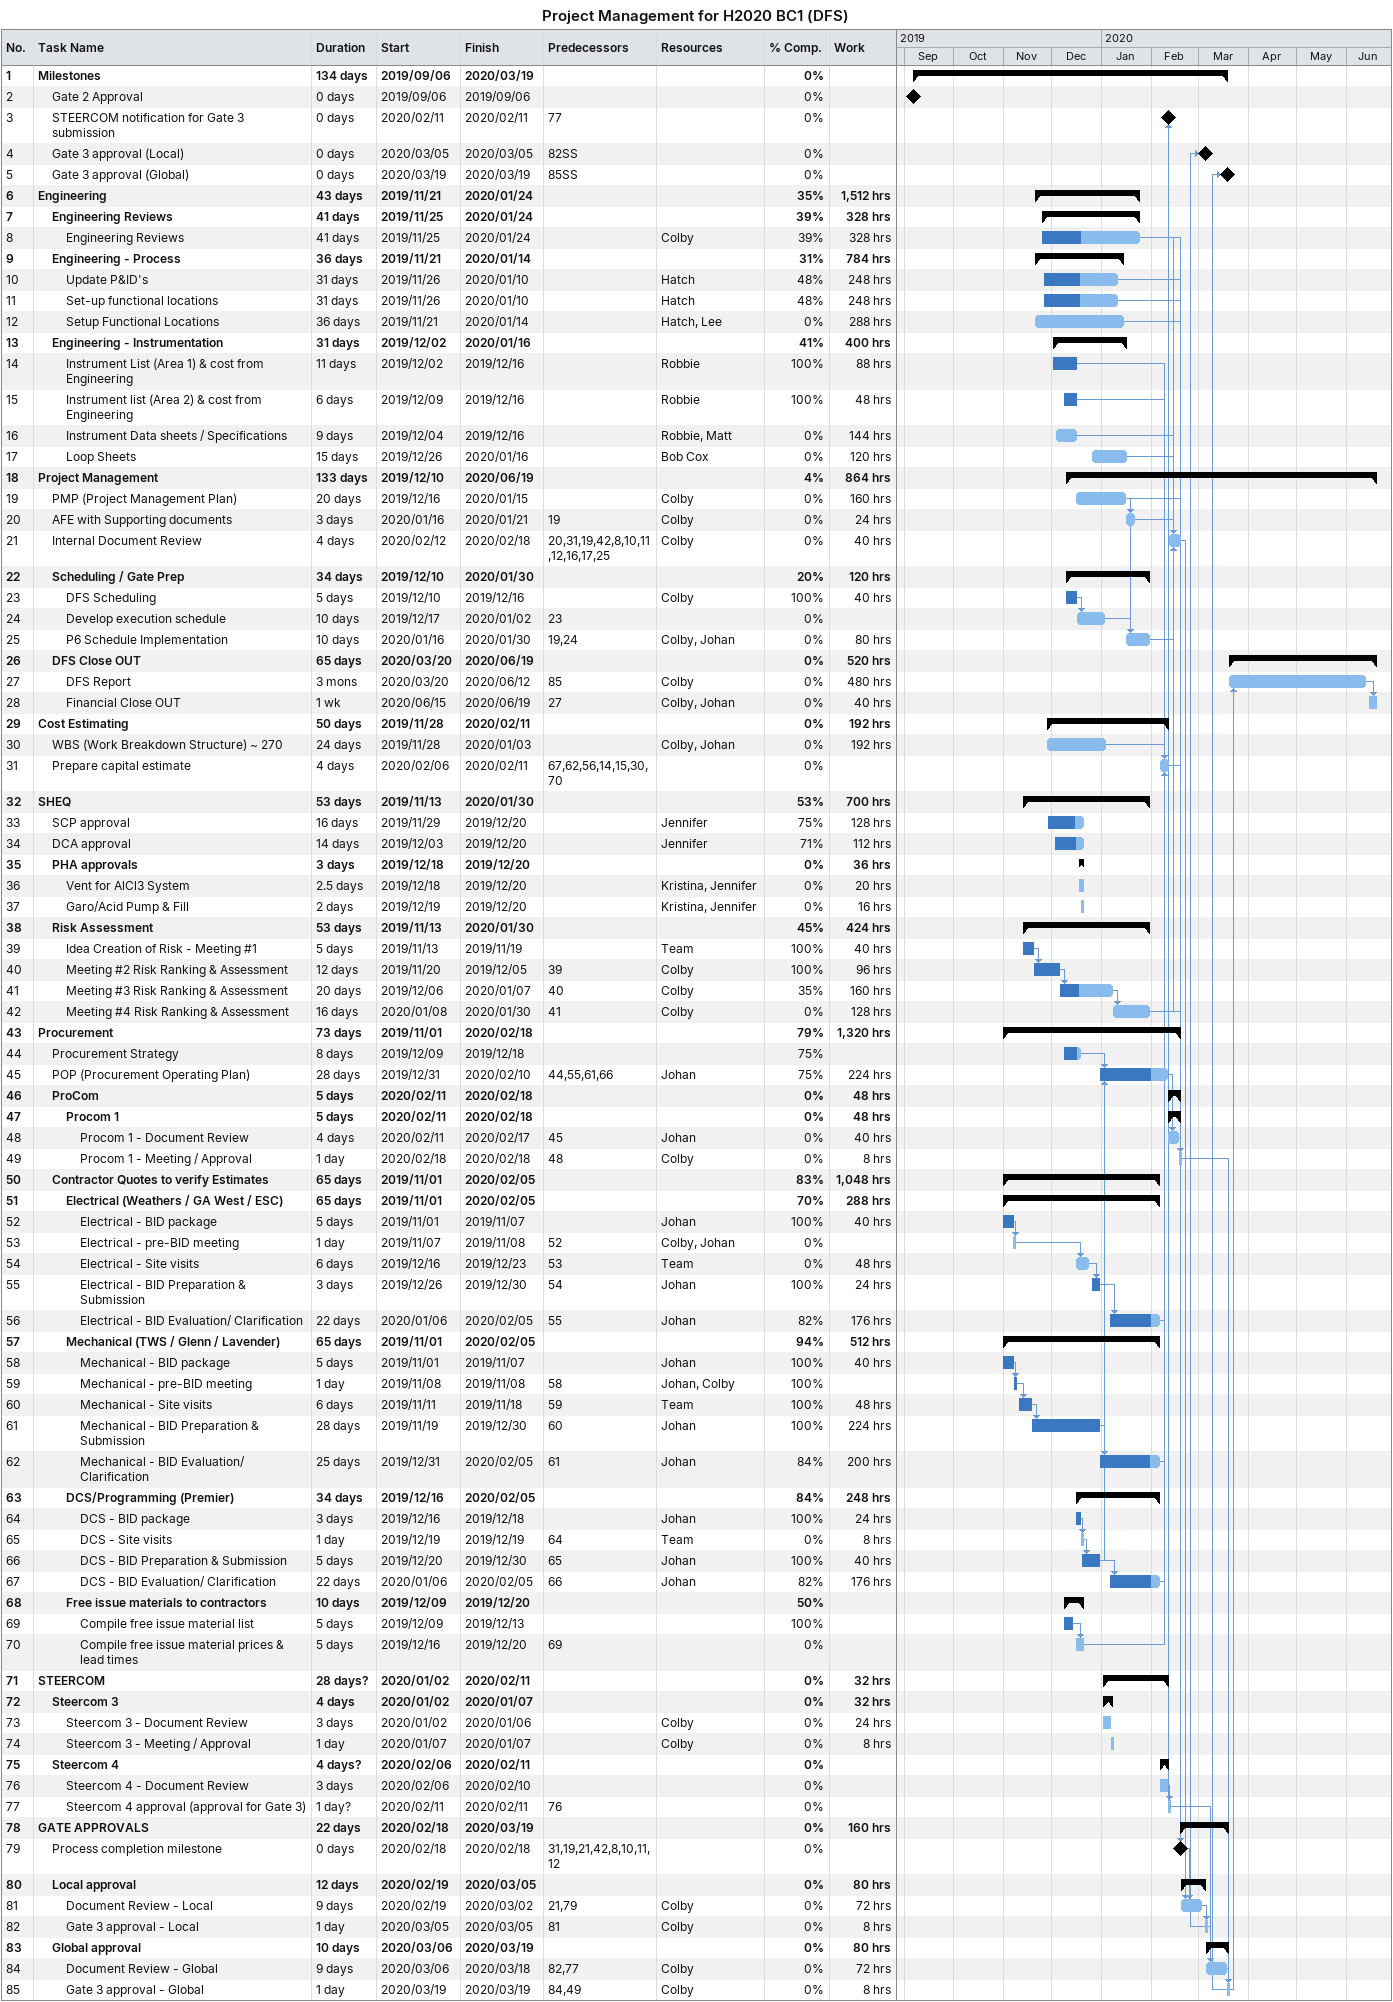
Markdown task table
Project Management for H2020 BC1 (DFS)

| ID | Level | Task | Duration | Start | Finish | Predecessors | Resources | % complete | Work (h) |
|---|---|---|---|---|---|---|---|---|---|
| 1 | 1 | **Milestones** | 134d | 2019-09-06 | 2020-03-19 |  |  | 0 |  |
| 2 | 2 | Gate 2 Approval | 0d | 2019-09-06 | 2019-09-06 |  |  | 0 |  |
| 3 | 2 | STEERCOM notification for Gate 3 submission | 0d | 2020-02-11 | 2020-02-11 | 77 |  | 0 |  |
| 4 | 2 | Gate 3 approval (Local) | 0d | 2020-03-05 | 2020-03-05 | 82SS |  | 0 |  |
| 5 | 2 | Gate 3 approval (Global) | 0d | 2020-03-19 | 2020-03-19 | 85SS |  | 0 |  |
| 6 | 1 | **Engineering** | 43d | 2019-11-21 | 2020-01-24 |  |  | 35 | 1512 |
| 7 | 2 | **Engineering Reviews** | 41d | 2019-11-25 | 2020-01-24 |  |  | 39 | 328 |
| 8 | 3 | Engineering Reviews | 41d | 2019-11-25 | 2020-01-24 |  | Colby | 39 | 328 |
| 9 | 2 | **Engineering - Process** | 36d | 2019-11-21 | 2020-01-14 |  |  | 31 | 784 |
| 10 | 3 | Update P&ID's | 31d | 2019-11-26 | 2020-01-10 |  | Hatch | 48 | 248 |
| 11 | 3 | Set-up functional locations | 31d | 2019-11-26 | 2020-01-10 |  | Hatch | 48 | 248 |
| 12 | 3 | Setup Functional Locations | 36d | 2019-11-21 | 2020-01-14 |  | Hatch, Lee | 0 | 288 |
| 13 | 2 | **Engineering - Instrumentation** | 31d | 2019-12-02 | 2020-01-16 |  |  | 41 | 400 |
| 14 | 3 | Instrument List (Area 1) & cost from Engineering | 11d | 2019-12-02 | 2019-12-16 |  | Robbie | 100 | 88 |
| 15 | 3 | Instrument list (Area 2) & cost from Engineering | 6d | 2019-12-09 | 2019-12-16 |  | Robbie | 100 | 48 |
| 16 | 3 | Instrument Data sheets / Specifications | 9d | 2019-12-04 | 2019-12-16 |  | Robbie, Matt | 0 | 144 |
| 17 | 3 | Loop Sheets | 15d | 2019-12-26 | 2020-01-16 |  | Bob Cox | 0 | 120 |
| 18 | 1 | **Project Management** | 133d | 2019-12-10 | 2020-06-19 |  |  | 4 | 864 |
| 19 | 2 | PMP (Project Management Plan) | 20d | 2019-12-16 | 2020-01-15 |  | Colby | 0 | 160 |
| 20 | 2 | AFE with Supporting documents | 3d | 2020-01-16 | 2020-01-21 | 19 | Colby | 0 | 24 |
| 21 | 2 | Internal Document Review | 4d | 2020-02-12 | 2020-02-18 | 20, 31, 19, 42, 8, 10, 11, 12, 16, 17, 25 | Colby | 0 | 40 |
| 22 | 2 | **Scheduling / Gate Prep** | 34d | 2019-12-10 | 2020-01-30 |  |  | 20 | 120 |
| 23 | 3 | DFS Scheduling | 5d | 2019-12-10 | 2019-12-16 |  | Colby | 100 | 40 |
| 24 | 3 | Develop execution schedule | 10d | 2019-12-17 | 2020-01-02 | 23 |  | 0 |  |
| 25 | 3 | P6 Schedule Implementation | 10d | 2020-01-16 | 2020-01-30 | 19, 24 | Colby, Johan | 0 | 80 |
| 26 | 2 | **DFS Close OUT** | 65d | 2020-03-20 | 2020-06-19 |  |  | 0 | 520 |
| 27 | 3 | DFS Report | 3mo | 2020-03-20 | 2020-06-12 | 85 | Colby | 0 | 480 |
| 28 | 3 | Financial Close OUT | 1w | 2020-06-15 | 2020-06-19 | 27 | Colby, Johan | 0 | 40 |
| 29 | 1 | **Cost Estimating** | 50d | 2019-11-28 | 2020-02-11 |  |  | 0 | 192 |
| 30 | 2 | WBS (Work Breakdown Structure) ~ 270 | 24d | 2019-11-28 | 2020-01-03 |  | Colby, Johan | 0 | 192 |
| 31 | 2 | Prepare capital estimate | 4d | 2020-02-06 | 2020-02-11 | 67, 62, 56, 14, 15, 30, 70 |  | 0 |  |
| 32 | 1 | **SHEQ** | 53d | 2019-11-13 | 2020-01-30 |  |  | 53 | 700 |
| 33 | 2 | SCP approval | 16d | 2019-11-29 | 2019-12-20 |  | Jennifer | 75 | 128 |
| 34 | 2 | DCA approval | 14d | 2019-12-03 | 2019-12-20 |  | Jennifer | 71 | 112 |
| 35 | 2 | **PHA approvals** | 3d | 2019-12-18 | 2019-12-20 |  |  | 0 | 36 |
| 36 | 3 | Vent for AlCl3 System | 2.5d | 2019-12-18 | 2019-12-20 |  | Kristina, Jennifer | 0 | 20 |
| 37 | 3 | Garo/Acid Pump & Fill | 2d | 2019-12-19 | 2019-12-20 |  | Kristina, Jennifer | 0 | 16 |
| 38 | 2 | **Risk Assessment** | 53d | 2019-11-13 | 2020-01-30 |  |  | 45 | 424 |
| 39 | 3 | Idea Creation of Risk - Meeting #1 | 5d | 2019-11-13 | 2019-11-19 |  | Team | 100 | 40 |
| 40 | 3 | Meeting #2 Risk Ranking & Assessment | 12d | 2019-11-20 | 2019-12-05 | 39 | Colby | 100 | 96 |
| 41 | 3 | Meeting #3 Risk Ranking & Assessment | 20d | 2019-12-06 | 2020-01-07 | 40 | Colby | 35 | 160 |
| 42 | 3 | Meeting #4 Risk Ranking & Assessment | 16d | 2020-01-08 | 2020-01-30 | 41 | Colby | 0 | 128 |
| 43 | 1 | **Procurement** | 73d | 2019-11-01 | 2020-02-18 |  |  | 79 | 1320 |
| 44 | 2 | Procurement Strategy | 8d | 2019-12-09 | 2019-12-18 |  |  | 75 |  |
| 45 | 2 | POP (Procurement Operating Plan) | 28d | 2019-12-31 | 2020-02-10 | 44, 55, 61, 66 | Johan | 75 | 224 |
| 46 | 2 | **ProCom** | 5d | 2020-02-11 | 2020-02-18 |  |  | 0 | 48 |
| 47 | 3 | **Procom 1** | 5d | 2020-02-11 | 2020-02-18 |  |  | 0 | 48 |
| 48 | 4 | Procom 1 - Document Review | 4d | 2020-02-11 | 2020-02-17 | 45 | Johan | 0 | 40 |
| 49 | 4 | Procom 1 - Meeting / Approval | 1d | 2020-02-18 | 2020-02-18 | 48 | Colby | 0 | 8 |
| 50 | 2 | **Contractor Quotes to verify Estimates** | 65d | 2019-11-01 | 2020-02-05 |  |  | 83 | 1048 |
| 51 | 3 | **Electrical (Weathers / GA West / ESC)** | 65d | 2019-11-01 | 2020-02-05 |  |  | 70 | 288 |
| 52 | 4 | Electrical - BID package | 5d | 2019-11-01 | 2019-11-07 |  | Johan | 100 | 40 |
| 53 | 4 | Electrical - pre-BID meeting | 1d | 2019-11-07 | 2019-11-08 | 52 | Colby, Johan | 0 |  |
| 54 | 4 | Electrical - Site visits | 6d | 2019-12-16 | 2019-12-23 | 53 | Team | 0 | 48 |
| 55 | 4 | Electrical - BID Preparation & Submission | 3d | 2019-12-26 | 2019-12-30 | 54 | Johan | 100 | 24 |
| 56 | 4 | Electrical - BID Evaluation/ Clarification | 22d | 2020-01-06 | 2020-02-05 | 55 | Johan | 82 | 176 |
| 57 | 3 | **Mechanical (TWS / Glenn / Lavender)** | 65d | 2019-11-01 | 2020-02-05 |  |  | 94 | 512 |
| 58 | 4 | Mechanical - BID package | 5d | 2019-11-01 | 2019-11-07 |  | Johan | 100 | 40 |
| 59 | 4 | Mechanical - pre-BID meeting | 1d | 2019-11-08 | 2019-11-08 | 58 | Johan, Colby | 100 |  |
| 60 | 4 | Mechanical - Site visits | 6d | 2019-11-11 | 2019-11-18 | 59 | Team | 100 | 48 |
| 61 | 4 | Mechanical - BID Preparation & Submission | 28d | 2019-11-19 | 2019-12-30 | 60 | Johan | 100 | 224 |
| 62 | 4 | Mechanical - BID Evaluation/ Clarification | 25d | 2019-12-31 | 2020-02-05 | 61 | Johan | 84 | 200 |
| 63 | 3 | **DCS/Programming (Premier)** | 34d | 2019-12-16 | 2020-02-05 |  |  | 84 | 248 |
| 64 | 4 | DCS - BID package | 3d | 2019-12-16 | 2019-12-18 |  | Johan | 100 | 24 |
| 65 | 4 | DCS - Site visits | 1d | 2019-12-19 | 2019-12-19 | 64 | Team | 0 | 8 |
| 66 | 4 | DCS - BID Preparation & Submission | 5d | 2019-12-20 | 2019-12-30 | 65 | Johan | 100 | 40 |
| 67 | 4 | DCS - BID Evaluation/ Clarification | 22d | 2020-01-06 | 2020-02-05 | 66 | Johan | 82 | 176 |
| 68 | 3 | **Free issue materials to contractors** | 10d | 2019-12-09 | 2019-12-20 |  |  | 50 |  |
| 69 | 4 | Compile free issue material list | 5d | 2019-12-09 | 2019-12-13 |  |  | 100 |  |
| 70 | 4 | Compile free issue material prices & lead times | 5d | 2019-12-16 | 2019-12-20 | 69 |  | 0 |  |
| 71 | 1 | **STEERCOM** | 28d? | 2020-01-02 | 2020-02-11 |  |  | 0 | 32 |
| 72 | 2 | **Steercom 3** | 4d | 2020-01-02 | 2020-01-07 |  |  | 0 | 32 |
| 73 | 3 | Steercom 3 - Document Review | 3d | 2020-01-02 | 2020-01-06 |  | Colby | 0 | 24 |
| 74 | 3 | Steercom 3 - Meeting / Approval | 1d | 2020-01-07 | 2020-01-07 |  | Colby | 0 | 8 |
| 75 | 2 | **Steercom 4** | 4d? | 2020-02-06 | 2020-02-11 |  |  | 0 |  |
| 76 | 3 | Steercom 4 - Document Review | 3d | 2020-02-06 | 2020-02-10 |  |  | 0 |  |
| 77 | 3 | Steercom 4 approval (approval for Gate 3) | 1d? | 2020-02-11 | 2020-02-11 | 76 |  | 0 |  |
| 78 | 1 | **GATE APPROVALS** | 22d | 2020-02-18 | 2020-03-19 |  |  | 0 | 160 |
| 79 | 2 | Process completion milestone | 0d | 2020-02-18 | 2020-02-18 | 31, 19, 21, 42, 8, 10, 11, 12 |  | 0 |  |
| 80 | 2 | **Local approval** | 12d | 2020-02-19 | 2020-03-05 |  |  | 0 | 80 |
| 81 | 3 | Document Review - Local | 9d | 2020-02-19 | 2020-03-02 | 21, 79 | Colby | 0 | 72 |
| 82 | 3 | Gate 3 approval - Local | 1d | 2020-03-05 | 2020-03-05 | 81 | Colby | 0 | 8 |
| 83 | 2 | **Global approval** | 10d | 2020-03-06 | 2020-03-19 |  |  | 0 | 80 |
| 84 | 3 | Document Review - Global | 9d | 2020-03-06 | 2020-03-18 | 82, 77 | Colby | 0 | 72 |
| 85 | 3 | Gate 3 approval - Global | 1d | 2020-03-19 | 2020-03-19 | 84, 49 | Colby | 0 | 8 |
